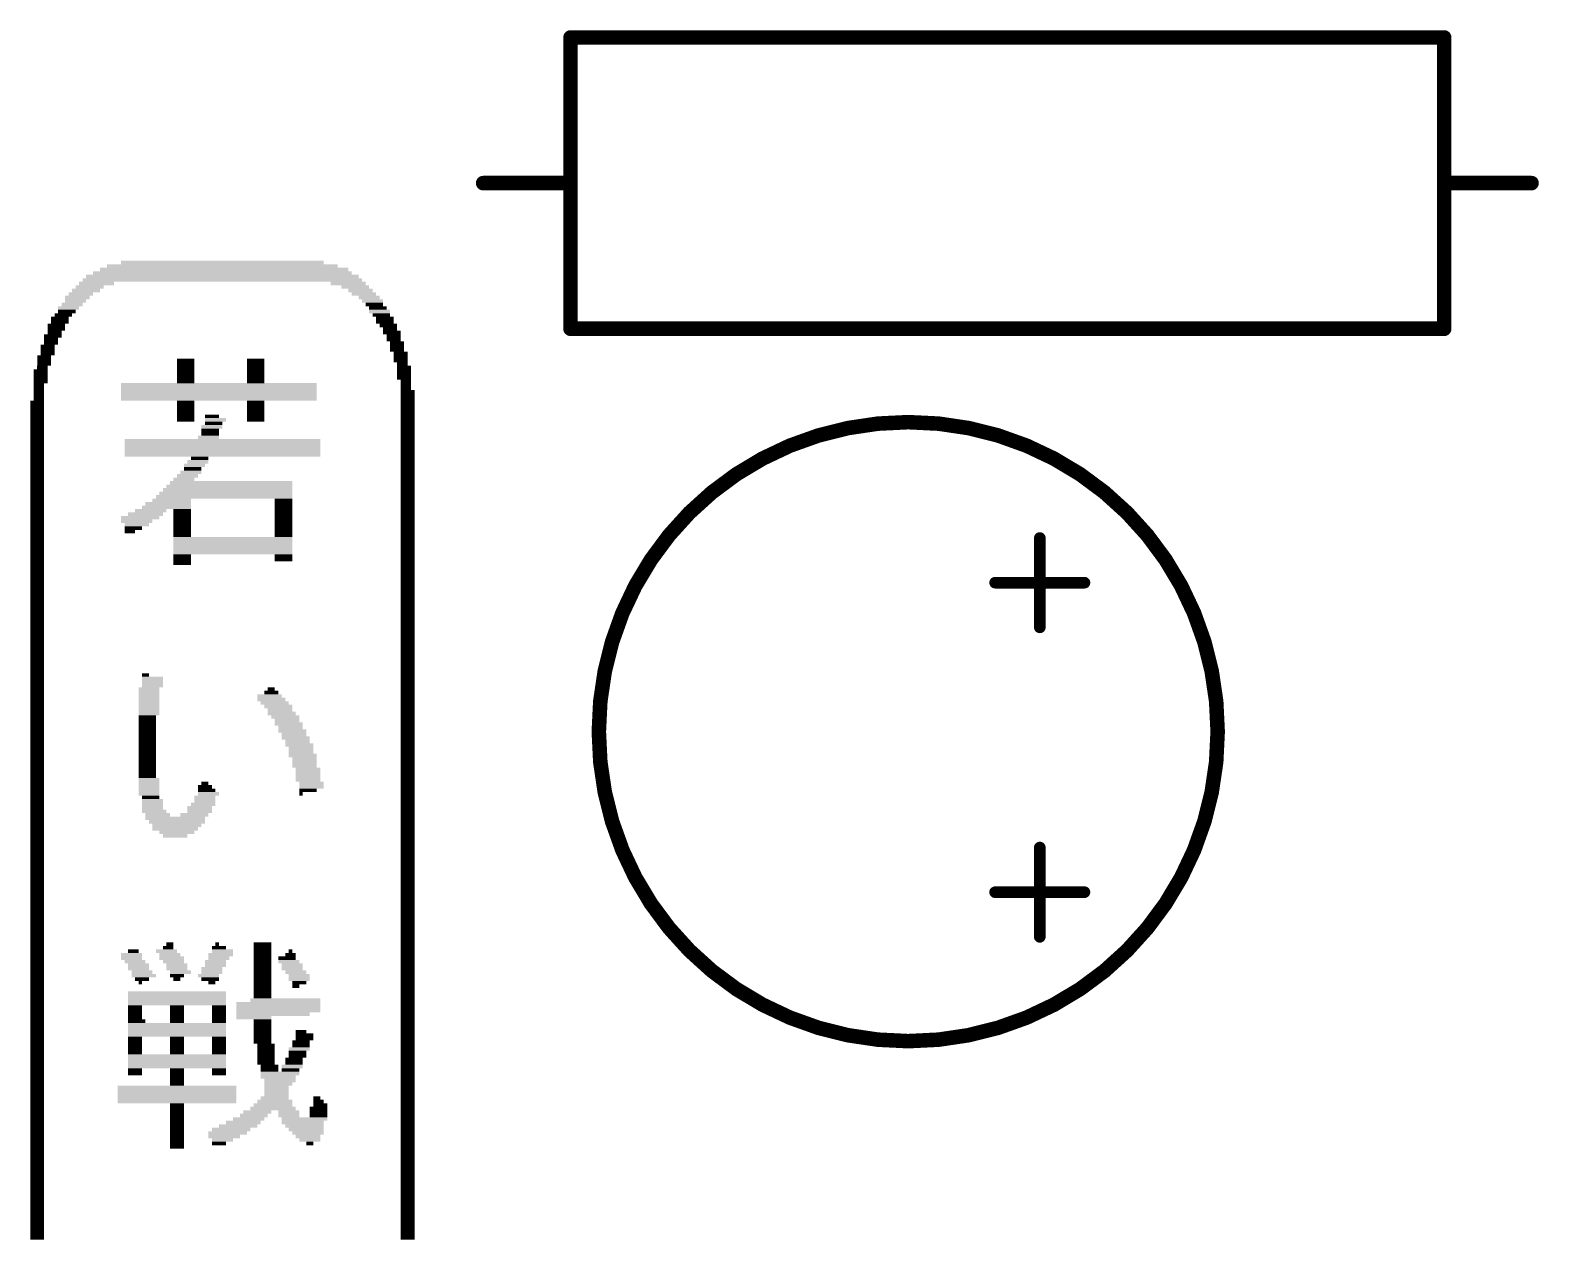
# Model space of a CAD drawing. Extents: x -12 to 55, y -5 to 108.
# Drawn here: x 6.76 to 19.92, y 44.36 to 54.89 of the extents above; entities that cross this region are included whole.
import ezdxf

# ---------------------------------------------------------------- set-up
doc = ezdxf.new("R2010")
doc.units = 0
doc.layers.add('21', color=253, linetype='CONTINUOUS')

# ---------------------------------------------------------------- blocks, each defined once
blk = doc.blocks.new('RECT')
blk.add_solid([(-0.5, -0.5), (0.5, -0.5), (-0.5, 0.5), (0.5, 0.5)])

msp = doc.modelspace()

# ---------------------------------------------------------------- linework, layer by layer
at = {"layer": '21'}
for points, const_width in [([(19.095, 54.8219), (11.475, 54.8219)], 0.127), ([(11.475, 54.8219), (11.475, 52.2819)], 0.127), ([(19.095, 52.2819), (19.095, 54.8219)], 0.127), ([(11.475, 53.5519), (10.713, 53.5519)], 0.127), ([(19.095, 53.5519), (19.857, 53.5519)], 0.127), ([(11.475, 52.2819), (19.095, 52.2819)], 0.127), ([(15.568, 49.6783), (15.568, 50.4572)], 0.1016), ([(15.1785, 50.0677), (15.9574, 50.0677)], 0.1016), ([(15.5679, 46.9795), (15.5679, 47.7584)], 0.1016), ([(15.1784, 47.3689), (15.9573, 47.3689)], 0.1016)]:
    msp.add_lwpolyline(points, dxfattribs=dict(at, const_width=const_width))
for points, const_width in [([(11.475, 54.8536, 1), (11.475, 54.7901)], 0.0635), ([(11.5068, 54.8219, 1), (11.4433, 54.8219)], 0.0635), ([(19.1268, 54.8219, 1), (19.0633, 54.8219)], 0.0635), ([(19.095, 54.7901, 1), (19.095, 54.8536)], 0.0635), ([(10.713, 53.5836, 1), (10.713, 53.5201)], 0.0635), ([(11.475, 53.5201, 1), (11.475, 53.5836)], 0.0635), ([(19.095, 53.5836, 1), (19.095, 53.5201)], 0.0635), ([(19.857, 53.5201, 1), (19.857, 53.5836)], 0.0635), ([(11.475, 52.3136, 1), (11.475, 52.2501)], 0.0635), ([(11.4433, 52.2819, 1), (11.5068, 52.2819)], 0.0635), ([(19.0633, 52.2819, 1), (19.1268, 52.2819)], 0.0635), ([(19.095, 52.2501, 1), (19.095, 52.3136)], 0.0635), ([(14.4206, 46.07, 1), (14.4206, 51.4676, 1), (14.4206, 46.07)], 0.127), ([(15.5934, 50.4572, 1), (15.5426, 50.4572)], 0.0508), ([(15.1785, 50.0931, 1), (15.1785, 50.0423)], 0.0508), ([(15.9574, 50.0423, 1), (15.9574, 50.0931)], 0.0508), ([(15.5426, 49.6783, 1), (15.5934, 49.6783)], 0.0508), ([(15.5933, 47.7584, 1), (15.5425, 47.7584)], 0.0508), ([(15.1784, 47.3943, 1), (15.1784, 47.3435)], 0.0508), ([(15.9573, 47.3435, 1), (15.9573, 47.3943)], 0.0508), ([(15.5425, 46.9795, 1), (15.5933, 46.9795)], 0.0508)]:
    msp.add_lwpolyline(points, format="xyb", dxfattribs=dict(at, const_width=const_width))

# ---------------------------------------------------------------- block references
at = {"layer": '21', "yscale": 0.0305}
for p, xscale in [((8.4384, 52.7676), 2.2555), ((8.4537, 52.7981), 2.1641), ((8.4384, 52.8286), 2.0117), ((8.4384, 52.8591), 1.7678), ((7.2802, 52.6457), 0.2438), ((7.3412, 52.6762), 0.3048), ((8.4384, 52.7067), 2.4384), ((8.4384, 52.7371), 2.3774), ((9.5357, 52.6762), 0.3048), ((9.5967, 52.6457), 0.2438), ((7.1278, 52.4933), 0.1829), ((7.1735, 52.5543), 0.2134), ((7.1583, 52.5238), 0.1829), ((7.204, 52.5847), 0.2134), ((7.2497, 52.6152), 0.2438), ((9.6424, 52.6152), 0.2134), ((9.6729, 52.5847), 0.2134), ((9.7186, 52.5543), 0.1829), ((9.7491, 52.5238), 0.1829), ((9.7643, 52.4933), 0.1524), ((7.0211, 52.3714), 0.1524), ((7.0516, 52.4019), 0.1524), ((7.0973, 52.4628), 0.1829), ((7.0821, 52.4323), 0.1524), ((9.7948, 52.4628), 0.1524), ((9.8101, 52.4323), 0.1829), ((9.8253, 52.4019), 0.1524), ((9.8558, 52.3714), 0.1524), ((6.9754, 52.2495), 0.1219), ((6.9907, 52.3104), 0.1524), ((6.9907, 52.2799), 0.1524), ((7.0211, 52.3409), 0.1524), ((9.8558, 52.3409), 0.1524), ((9.8863, 52.3104), 0.1524), ((9.9167, 52.2495), 0.1524), ((9.9015, 52.2799), 0.1219), ((6.9145, 52.1275), 0.1219), ((6.9145, 52.0971), 0.1219), ((6.9449, 52.1885), 0.1219), ((6.9449, 52.158), 0.1219), ((6.9602, 52.219), 0.1524), ((9.932, 52.219), 0.1219), ((9.932, 52.1885), 0.1219), ((9.9625, 52.158), 0.1219), ((9.9625, 52.1275), 0.1219), ((9.9625, 52.0971), 0.1219), ((6.884, 52.0361), 0.1219), ((6.884, 52.0056), 0.1219), ((6.884, 51.9751), 0.1219), ((6.9145, 52.0666), 0.1219), ((8.1184, 52.0056), 0.1524), ((8.1184, 51.9751), 0.1524), ((8.728, 52.0056), 0.1524), ((8.728, 51.9751), 0.1524), ((9.9929, 52.0666), 0.1219), ((9.9929, 52.0361), 0.1219), ((9.9929, 52.0056), 0.1219), ((10.0082, 51.9751), 0.0914), ((6.8535, 51.9142), 0.1219), ((6.8535, 51.8837), 0.1219), ((6.8535, 51.8532), 0.1219), ((6.8687, 51.9447), 0.0914), ((8.1184, 51.9447), 0.1524), ((8.1184, 51.9142), 0.1524), ((8.1184, 51.8837), 0.1524), ((8.1184, 51.8532), 0.1524), ((8.728, 51.9447), 0.1524), ((8.728, 51.9142), 0.1524), ((8.728, 51.8837), 0.1524), ((8.728, 51.8532), 0.1524), ((10.0234, 51.9447), 0.1219), ((10.0234, 51.9142), 0.1219), ((10.0234, 51.8837), 0.1219), ((10.0234, 51.8532), 0.1219), ((6.8535, 51.8227), 0.1219), ((6.8383, 51.7923), 0.0914), ((6.8383, 51.7618), 0.0914), ((6.8383, 51.7313), 0.0914), ((6.8383, 51.7008), 0.0914), ((8.408, 51.7923), 1.7069), ((8.408, 51.7618), 1.7069), ((8.408, 51.7313), 1.7069), ((8.408, 51.7008), 1.7069), ((8.1184, 51.8227), 0.1524), ((8.728, 51.8227), 0.1524), ((10.0387, 51.8227), 0.0914), ((10.0387, 51.7923), 0.0914), ((10.0387, 51.7618), 0.0914), ((10.0539, 51.7313), 0.1219), ((10.0539, 51.7008), 0.1219), ((6.823, 51.6399), 0.1219), ((6.823, 51.6094), 0.1219), ((6.823, 51.5789), 0.1219), ((6.8383, 51.6703), 0.0914), ((8.408, 51.6703), 1.7069), ((8.1184, 51.6399), 0.1524), ((8.1184, 51.6094), 0.1524), ((8.1184, 51.5789), 0.1524), ((8.728, 51.6399), 0.1524), ((8.728, 51.6094), 0.1524), ((8.728, 51.5789), 0.1524), ((10.0539, 51.6703), 0.1219), ((10.0539, 51.6399), 0.1219), ((10.0539, 51.6094), 0.1219), ((10.0539, 51.5789), 0.1219), ((6.823, 51.5484), 0.1219), ((6.823, 51.5179), 0.1219), ((6.823, 51.4875), 0.1219), ((6.823, 51.457), 0.1219), ((8.1184, 51.5484), 0.1524), ((8.1184, 51.5179), 0.1524), ((8.1184, 51.4875), 0.1524), ((8.347, 51.5179), 0.1219), ((8.3775, 51.4875), 0.1829), ((8.3622, 51.457), 0.1524), ((8.728, 51.5484), 0.1524), ((8.728, 51.5179), 0.1524), ((8.728, 51.4875), 0.1524), ((10.0539, 51.5484), 0.1219), ((10.0539, 51.5179), 0.1219), ((10.0539, 51.4875), 0.1219), ((10.0539, 51.457), 0.1219), ((6.823, 51.4265), 0.1219), ((6.823, 51.396), 0.1219), ((6.823, 51.3655), 0.1219), ((6.823, 51.3351), 0.1219), ((6.823, 51.3046), 0.1219), ((8.4384, 51.3046), 1.7069), ((8.3165, 51.3351), 0.1829), ((8.347, 51.4265), 0.1829), ((8.3318, 51.396), 0.1524), ((8.3318, 51.3655), 0.1524), ((10.0539, 51.4265), 0.1219), ((10.0539, 51.396), 0.1219), ((10.0539, 51.3655), 0.1219), ((10.0539, 51.3351), 0.1219), ((10.0539, 51.3046), 0.1219), ((6.823, 51.2741), 0.1219), ((6.823, 51.2436), 0.1219), ((6.823, 51.2131), 0.1219), ((6.823, 51.1827), 0.1219), ((8.4384, 51.2741), 1.7069), ((8.4384, 51.2436), 1.7069), ((8.4384, 51.2131), 1.7069), ((8.4384, 51.1827), 1.7069), ((10.0539, 51.2741), 0.1219), ((10.0539, 51.2436), 0.1219), ((10.0539, 51.2131), 0.1219), ((10.0539, 51.1827), 0.1219), ((6.823, 51.1522), 0.1219), ((6.823, 51.1217), 0.1219), ((6.823, 51.0912), 0.1219), ((6.823, 51.0607), 0.1219), ((8.1946, 51.0912), 0.1829), ((8.1794, 51.0607), 0.1524), ((8.2251, 51.1217), 0.1829), ((8.2403, 51.1522), 0.1524), ((10.0539, 51.1522), 0.1219), ((10.0539, 51.1217), 0.1219), ((10.0539, 51.0912), 0.1219), ((10.0539, 51.0607), 0.1219), ((6.823, 51.0303), 0.1219), ((6.823, 50.9998), 0.1219), ((6.823, 50.9693), 0.1219), ((6.823, 50.9388), 0.1219), ((6.823, 50.9083), 0.1219), ((8.4994, 50.9083), 1.0973), ((8.5146, 50.9388), 1.0668), ((8.1032, 50.9693), 0.1829), ((8.1337, 50.9998), 0.1829), ((8.1641, 51.0303), 0.1829), ((10.0539, 51.0303), 0.1219), ((10.0539, 50.9998), 0.1219), ((10.0539, 50.9693), 0.1219), ((10.0539, 50.9388), 0.1219), ((10.0539, 50.9083), 0.1219), ((6.823, 50.8779), 0.1219), ((6.823, 50.8474), 0.1219), ((6.823, 50.8169), 0.1219), ((6.823, 50.7864), 0.1219), ((7.9965, 50.7864), 0.3353), ((8.4537, 50.8169), 1.1887), ((8.4689, 50.8474), 1.1582), ((8.4842, 50.8779), 1.1278), ((8.9718, 50.7864), 0.1524), ((10.0539, 50.8779), 0.1219), ((10.0539, 50.8474), 0.1219), ((10.0539, 50.8169), 0.1219), ((10.0539, 50.7864), 0.1219), ((6.823, 50.7559), 0.1219), ((6.823, 50.7255), 0.1219), ((6.823, 50.695), 0.1219), ((6.823, 50.6645), 0.1219), ((7.7679, 50.6645), 0.3048), ((7.8136, 50.695), 0.2743), ((7.9508, 50.7255), 0.4267), ((7.966, 50.7559), 0.3962), ((8.0879, 50.695), 0.1524), ((8.0879, 50.6645), 0.1524), ((8.9718, 50.7559), 0.1524), ((8.9718, 50.7255), 0.1524), ((8.9718, 50.695), 0.1524), ((8.9718, 50.6645), 0.1524), ((10.0539, 50.7559), 0.1219), ((10.0539, 50.7255), 0.1219), ((10.0539, 50.695), 0.1219), ((10.0539, 50.6645), 0.1219), ((6.823, 50.634), 0.1219), ((6.823, 50.6035), 0.1219), ((6.823, 50.5731), 0.1219), ((6.823, 50.5426), 0.1219), ((7.7222, 50.634), 0.3353), ((7.6917, 50.6035), 0.2743), ((7.6917, 50.5731), 0.2134), ((7.6612, 50.5426), 0.1524), ((8.0879, 50.634), 0.1524), ((8.0879, 50.6035), 0.1524), ((8.0879, 50.5731), 0.1524), ((8.0879, 50.5426), 0.1524), ((8.9718, 50.634), 0.1524), ((8.9718, 50.6035), 0.1524), ((8.9718, 50.5731), 0.1524), ((8.9718, 50.5426), 0.1524), ((10.0539, 50.634), 0.1219), ((10.0539, 50.6035), 0.1219), ((10.0539, 50.5731), 0.1219), ((10.0539, 50.5426), 0.1219), ((6.823, 50.5121), 0.1219), ((6.823, 50.4816), 0.1219), ((6.823, 50.4511), 0.1219), ((6.823, 50.4207), 0.1219), ((6.823, 50.3902), 0.1219), ((7.6307, 50.5121), 0.0914), ((8.0879, 50.5121), 0.1524), ((8.0879, 50.4816), 0.1524), ((8.5299, 50.4511), 1.0363), ((8.5299, 50.4207), 1.0363), ((8.5299, 50.3902), 1.0363), ((8.9718, 50.5121), 0.1524), ((8.9718, 50.4816), 0.1524), ((10.0539, 50.5121), 0.1219), ((10.0539, 50.4816), 0.1219), ((10.0539, 50.4511), 0.1219), ((10.0539, 50.4207), 0.1219), ((10.0539, 50.3902), 0.1219), ((6.823, 50.3597), 0.1219), ((6.823, 50.3292), 0.1219), ((6.823, 50.2987), 0.1219), ((6.823, 50.2683), 0.1219), ((8.5299, 50.3597), 1.0363), ((8.5299, 50.3292), 1.0363), ((8.0879, 50.2987), 0.1524), ((8.0879, 50.2683), 0.1524), ((8.9718, 50.2987), 0.1524), ((8.9718, 50.2683), 0.1524), ((10.0539, 50.3597), 0.1219), ((10.0539, 50.3292), 0.1219), ((10.0539, 50.2987), 0.1219), ((10.0539, 50.2683), 0.1219), ((6.823, 50.2378), 0.1219), ((6.823, 50.2073), 0.1219), ((6.823, 50.1768), 0.1219), ((6.823, 50.1463), 0.1219), ((8.0879, 50.2378), 0.1524), ((10.0539, 50.2378), 0.1219), ((10.0539, 50.2073), 0.1219), ((10.0539, 50.1768), 0.1219), ((10.0539, 50.1463), 0.1219), ((6.823, 50.1159), 0.1219), ((6.823, 50.0854), 0.1219), ((6.823, 50.0549), 0.1219), ((6.823, 50.0244), 0.1219), ((6.823, 49.9939), 0.1219), ((10.0539, 50.1159), 0.1219), ((10.0539, 50.0854), 0.1219), ((10.0539, 50.0549), 0.1219), ((10.0539, 50.0244), 0.1219), ((10.0539, 49.9939), 0.1219), ((6.823, 49.9635), 0.1219), ((6.823, 49.933), 0.1219), ((6.823, 49.9025), 0.1219), ((6.823, 49.872), 0.1219), ((10.0539, 49.9635), 0.1219), ((10.0539, 49.933), 0.1219), ((10.0539, 49.9025), 0.1219), ((10.0539, 49.872), 0.1219), ((6.823, 49.8415), 0.1219), ((6.823, 49.8111), 0.1219), ((6.823, 49.7806), 0.1219), ((6.823, 49.7501), 0.1219), ((10.0539, 49.8415), 0.1219), ((10.0539, 49.8111), 0.1219), ((10.0539, 49.7806), 0.1219), ((10.0539, 49.7501), 0.1219), ((6.823, 49.7196), 0.1219), ((6.823, 49.6891), 0.1219), ((6.823, 49.6587), 0.1219), ((6.823, 49.6282), 0.1219), ((6.823, 49.5977), 0.1219), ((10.0539, 49.7196), 0.1219), ((10.0539, 49.6891), 0.1219), ((10.0539, 49.6587), 0.1219), ((10.0539, 49.6282), 0.1219), ((10.0539, 49.5977), 0.1219), ((6.823, 49.5672), 0.1219), ((6.823, 49.5367), 0.1219), ((6.823, 49.5063), 0.1219), ((6.823, 49.4758), 0.1219), ((10.0539, 49.5672), 0.1219), ((10.0539, 49.5367), 0.1219), ((10.0539, 49.5063), 0.1219), ((10.0539, 49.4758), 0.1219), ((6.823, 49.4453), 0.1219), ((6.823, 49.4148), 0.1219), ((6.823, 49.3843), 0.1219), ((6.823, 49.3539), 0.1219), ((10.0539, 49.4453), 0.1219), ((10.0539, 49.4148), 0.1219), ((10.0539, 49.3843), 0.1219), ((10.0539, 49.3539), 0.1219), ((6.823, 49.3234), 0.1219), ((6.823, 49.2929), 0.1219), ((6.823, 49.2624), 0.1219), ((6.823, 49.2319), 0.1219), ((6.823, 49.2015), 0.1219), ((7.7679, 49.2624), 0.061), ((7.8289, 49.2319), 0.1829), ((7.8289, 49.2015), 0.1829), ((10.0539, 49.3234), 0.1219), ((10.0539, 49.2929), 0.1219), ((10.0539, 49.2624), 0.1219), ((10.0539, 49.2319), 0.1219), ((10.0539, 49.2015), 0.1219), ((6.823, 49.171), 0.1219), ((6.823, 49.1405), 0.1219), ((6.823, 49.11), 0.1219), ((6.823, 49.0795), 0.1219), ((7.7984, 49.1405), 0.1829), ((7.7984, 49.11), 0.1829), ((7.7984, 49.0795), 0.1829), ((7.8289, 49.171), 0.1829), ((8.8499, 49.0795), 0.2134), ((8.8652, 49.11), 0.1219), ((8.8652, 49.1405), 0.061), ((10.0539, 49.171), 0.1219), ((10.0539, 49.1405), 0.1219), ((10.0539, 49.11), 0.1219), ((10.0539, 49.0795), 0.1219), ((6.823, 49.0491), 0.1219), ((6.823, 49.0186), 0.1219), ((6.823, 48.9881), 0.1219), ((6.823, 48.9576), 0.1219), ((7.7984, 49.0491), 0.1829), ((7.7984, 49.0186), 0.1829), ((7.7984, 48.9881), 0.1829), ((7.7984, 48.9576), 0.1829), ((8.8652, 49.0491), 0.2438), ((8.8956, 49.0186), 0.2438), ((8.9261, 48.9881), 0.2438), ((8.9414, 48.9576), 0.2134), ((10.0539, 49.0491), 0.1219), ((10.0539, 49.0186), 0.1219), ((10.0539, 48.9881), 0.1219), ((10.0539, 48.9576), 0.1219), ((6.823, 48.9271), 0.1219), ((6.823, 48.8967), 0.1219), ((6.823, 48.8662), 0.1219), ((6.823, 48.8357), 0.1219), ((6.823, 48.8052), 0.1219), ((7.7984, 48.9271), 0.1829), ((7.7831, 48.8967), 0.1524), ((7.7831, 48.8662), 0.1524), ((7.7831, 48.8357), 0.1524), ((7.7831, 48.8052), 0.1524), ((8.9566, 48.9271), 0.2438), ((8.9871, 48.8967), 0.2438), ((9.0023, 48.8662), 0.2134), ((9.0176, 48.8357), 0.2438), ((9.0328, 48.8052), 0.2134), ((10.0539, 48.9271), 0.1219), ((10.0539, 48.8967), 0.1219), ((10.0539, 48.8662), 0.1219), ((10.0539, 48.8357), 0.1219), ((10.0539, 48.8052), 0.1219), ((6.823, 48.7747), 0.1219), ((6.823, 48.7443), 0.1219), ((6.823, 48.7138), 0.1219), ((6.823, 48.6833), 0.1219), ((7.7831, 48.7747), 0.1524), ((7.7831, 48.7443), 0.1524), ((7.7831, 48.7138), 0.1524), ((7.7831, 48.6833), 0.1524), ((9.048, 48.7747), 0.2438), ((9.0633, 48.7443), 0.2134), ((9.0785, 48.7138), 0.2438), ((9.0938, 48.6833), 0.2134), ((10.0539, 48.7747), 0.1219), ((10.0539, 48.7443), 0.1219), ((10.0539, 48.7138), 0.1219), ((10.0539, 48.6833), 0.1219), ((6.823, 48.6528), 0.1219), ((6.823, 48.6223), 0.1219), ((6.823, 48.5919), 0.1219), ((6.823, 48.5614), 0.1219), ((7.7831, 48.6528), 0.1524), ((7.7831, 48.6223), 0.1524), ((7.7831, 48.5919), 0.1524), ((7.7831, 48.5614), 0.1524), ((9.109, 48.6528), 0.2438), ((9.1242, 48.6223), 0.2134), ((9.1242, 48.5919), 0.2134), ((9.1395, 48.5614), 0.2438), ((10.0539, 48.6528), 0.1219), ((10.0539, 48.6223), 0.1219), ((10.0539, 48.5919), 0.1219), ((10.0539, 48.5614), 0.1219), ((6.823, 48.5309), 0.1219), ((6.823, 48.5004), 0.1219), ((6.823, 48.4699), 0.1219), ((6.823, 48.4395), 0.1219), ((6.823, 48.409), 0.1219), ((7.7831, 48.5309), 0.1524), ((7.7831, 48.5004), 0.1524), ((7.7831, 48.4699), 0.1524), ((7.7831, 48.4395), 0.1524), ((7.7831, 48.409), 0.1524), ((9.1547, 48.5309), 0.2134), ((9.1547, 48.5004), 0.2134), ((9.1547, 48.4699), 0.2134), ((9.1852, 48.4395), 0.2134), ((9.1852, 48.409), 0.2134), ((10.0539, 48.5309), 0.1219), ((10.0539, 48.5004), 0.1219), ((10.0539, 48.4699), 0.1219), ((10.0539, 48.4395), 0.1219), ((10.0539, 48.409), 0.1219), ((6.823, 48.3785), 0.1219), ((6.823, 48.348), 0.1219), ((6.823, 48.3175), 0.1219), ((6.823, 48.2871), 0.1219), ((7.7831, 48.3785), 0.1524), ((7.7984, 48.348), 0.1829), ((7.7984, 48.3175), 0.1829), ((7.7984, 48.2871), 0.1829), ((8.2861, 48.2871), 0.1219), ((8.2861, 48.3175), 0.061), ((9.1852, 48.3785), 0.2134), ((9.1852, 48.348), 0.2134), ((9.2157, 48.3175), 0.2134), ((9.2157, 48.2871), 0.2134), ((10.0539, 48.3785), 0.1219), ((10.0539, 48.348), 0.1219), ((10.0539, 48.3175), 0.1219), ((10.0539, 48.2871), 0.1219), ((6.823, 48.2566), 0.1219), ((6.823, 48.2261), 0.1219), ((6.823, 48.1956), 0.1219), ((6.823, 48.1651), 0.1219), ((7.7984, 48.2566), 0.1829), ((7.7984, 48.2261), 0.1829), ((7.8136, 48.1956), 0.1524), ((7.8289, 48.1651), 0.1829), ((8.2861, 48.1956), 0.1829), ((8.2861, 48.1651), 0.1829), ((8.3165, 48.2261), 0.1829), ((8.3013, 48.2566), 0.1524), ((9.1852, 48.2566), 0.1524), ((9.1242, 48.2261), 0.0305), ((10.0539, 48.2566), 0.1219), ((10.0539, 48.2261), 0.1219), ((10.0539, 48.1956), 0.1219), ((10.0539, 48.1651), 0.1219), ((6.823, 48.1347), 0.1219), ((6.823, 48.1042), 0.1219), ((6.823, 48.0737), 0.1219), ((6.823, 48.0432), 0.1219), ((7.8289, 48.1347), 0.1829), ((7.8289, 48.1042), 0.1829), ((7.8441, 48.0737), 0.2134), ((7.8746, 48.0432), 0.2134), ((8.1946, 48.0432), 0.2438), ((8.2403, 48.1042), 0.2134), ((8.2403, 48.0737), 0.2134), ((8.2708, 48.1347), 0.2134), ((10.0539, 48.1347), 0.1219), ((10.0539, 48.1042), 0.1219), ((10.0539, 48.0737), 0.1219), ((10.0539, 48.0432), 0.1219), ((6.823, 48.0127), 0.1219), ((6.823, 47.9823), 0.1219), ((6.823, 47.9518), 0.1219), ((6.823, 47.9213), 0.1219), ((6.823, 47.8908), 0.1219), ((8.027, 48.0127), 0.5182), ((8.0422, 47.9823), 0.4877), ((8.0422, 47.9518), 0.4267), ((8.027, 47.9213), 0.3962), ((8.0422, 47.8908), 0.3048), ((10.0539, 48.0127), 0.1219), ((10.0539, 47.9823), 0.1219), ((10.0539, 47.9518), 0.1219), ((10.0539, 47.9213), 0.1219), ((10.0539, 47.8908), 0.1219), ((6.823, 47.8603), 0.1219), ((6.823, 47.8299), 0.1219), ((6.823, 47.7994), 0.1219), ((6.823, 47.7689), 0.1219), ((8.027, 47.8603), 0.2134), ((10.0539, 47.8603), 0.1219), ((10.0539, 47.8299), 0.1219), ((10.0539, 47.7994), 0.1219), ((10.0539, 47.7689), 0.1219), ((6.823, 47.7384), 0.1219), ((6.823, 47.7079), 0.1219), ((6.823, 47.6775), 0.1219), ((6.823, 47.647), 0.1219), ((10.0539, 47.7384), 0.1219), ((10.0539, 47.7079), 0.1219), ((10.0539, 47.6775), 0.1219), ((10.0539, 47.647), 0.1219), ((6.823, 47.6165), 0.1219), ((6.823, 47.586), 0.1219), ((6.823, 47.5555), 0.1219), ((6.823, 47.5251), 0.1219), ((6.823, 47.4946), 0.1219), ((10.0539, 47.6165), 0.1219), ((10.0539, 47.586), 0.1219), ((10.0539, 47.5555), 0.1219), ((10.0539, 47.5251), 0.1219), ((10.0539, 47.4946), 0.1219), ((6.823, 47.4641), 0.1219), ((6.823, 47.4336), 0.1219), ((6.823, 47.4031), 0.1219), ((6.823, 47.3727), 0.1219), ((10.0539, 47.4641), 0.1219), ((10.0539, 47.4336), 0.1219), ((10.0539, 47.4031), 0.1219), ((10.0539, 47.3727), 0.1219), ((6.823, 47.3422), 0.1219), ((6.823, 47.3117), 0.1219), ((6.823, 47.2812), 0.1219), ((6.823, 47.2507), 0.1219), ((10.0539, 47.3422), 0.1219), ((10.0539, 47.3117), 0.1219), ((10.0539, 47.2812), 0.1219), ((10.0539, 47.2507), 0.1219), ((6.823, 47.2203), 0.1219), ((6.823, 47.1898), 0.1219), ((6.823, 47.1593), 0.1219), ((6.823, 47.1288), 0.1219), ((6.823, 47.0983), 0.1219), ((10.0539, 47.2203), 0.1219), ((10.0539, 47.1898), 0.1219), ((10.0539, 47.1593), 0.1219), ((10.0539, 47.1288), 0.1219), ((10.0539, 47.0983), 0.1219), ((6.823, 47.0678), 0.1219), ((6.823, 47.0374), 0.1219), ((6.823, 47.0069), 0.1219), ((6.823, 46.9764), 0.1219), ((10.0539, 47.0678), 0.1219), ((10.0539, 47.0374), 0.1219), ((10.0539, 47.0069), 0.1219), ((10.0539, 46.9764), 0.1219), ((6.823, 46.9459), 0.1219), ((6.823, 46.9154), 0.1219), ((6.823, 46.885), 0.1219), ((6.823, 46.8545), 0.1219), ((7.6612, 46.8545), 0.0914), ((7.9508, 46.8545), 0.1829), ((7.966, 46.885), 0.0914), ((7.9813, 46.9154), 0.061), ((8.4384, 46.8545), 0.1829), ((8.408, 46.885), 0.1219), ((8.3927, 46.9154), 0.0305), ((8.789, 46.9154), 0.1524), ((8.789, 46.885), 0.1524), ((8.789, 46.8545), 0.1524), ((9.0328, 46.8545), 0.0305), ((10.0539, 46.9459), 0.1219), ((10.0539, 46.9154), 0.1219), ((10.0539, 46.885), 0.1219), ((10.0539, 46.8545), 0.1219), ((6.823, 46.824), 0.1219), ((6.823, 46.7935), 0.1219), ((6.823, 46.763), 0.1219), ((6.823, 46.7326), 0.1219), ((6.823, 46.7021), 0.1219), ((7.646, 46.824), 0.1829), ((7.646, 46.7935), 0.1829), ((7.6764, 46.763), 0.1829), ((7.7069, 46.7326), 0.1829), ((7.7069, 46.7021), 0.1829), ((7.9965, 46.7935), 0.2134), ((7.9813, 46.824), 0.1829), ((8.0117, 46.763), 0.1829), ((8.0422, 46.7326), 0.1829), ((8.0422, 46.7021), 0.1829), ((8.347, 46.7021), 0.1829), ((8.3775, 46.763), 0.1829), ((8.3775, 46.7326), 0.1829), ((8.4232, 46.824), 0.2134), ((8.408, 46.7935), 0.1829), ((8.789, 46.824), 0.1524), ((8.789, 46.7935), 0.1524), ((8.789, 46.763), 0.1524), ((8.789, 46.7326), 0.1524), ((8.789, 46.7021), 0.1524), ((9.0023, 46.7935), 0.1524), ((9.0176, 46.763), 0.1829), ((9.048, 46.7326), 0.1829), ((9.048, 46.7021), 0.1829), ((9.0328, 46.824), 0.0914), ((10.0539, 46.824), 0.1219), ((10.0539, 46.7935), 0.1219), ((10.0539, 46.763), 0.1219), ((10.0539, 46.7326), 0.1219), ((10.0539, 46.7021), 0.1219), ((6.823, 46.6716), 0.1219), ((6.823, 46.6411), 0.1219), ((6.823, 46.6106), 0.1219), ((6.823, 46.5802), 0.1219), ((7.7374, 46.6716), 0.1829), ((7.7527, 46.6411), 0.2134), ((7.7374, 46.6106), 0.1219), ((7.7222, 46.5802), 0.0305), ((8.0727, 46.6716), 0.1829), ((8.0422, 46.6411), 0.1219), ((8.0422, 46.6106), 0.061), ((8.3165, 46.6411), 0.1829), ((8.347, 46.6716), 0.1829), ((8.3318, 46.6106), 0.1524), ((8.347, 46.5802), 0.061), ((8.789, 46.6716), 0.1524), ((8.789, 46.6411), 0.1524), ((8.789, 46.6106), 0.1524), ((8.789, 46.5802), 0.1524), ((9.0785, 46.6716), 0.1829), ((9.109, 46.6411), 0.1829), ((9.109, 46.6106), 0.1829), ((9.109, 46.5802), 0.1219), ((10.0539, 46.6716), 0.1219), ((10.0539, 46.6411), 0.1219), ((10.0539, 46.6106), 0.1219), ((10.0539, 46.5802), 0.1219), ((6.823, 46.5497), 0.1219), ((6.823, 46.5192), 0.1219), ((6.823, 46.4887), 0.1219), ((6.823, 46.4582), 0.1219), ((8.0422, 46.4887), 0.8534), ((8.0422, 46.4582), 0.8534), ((8.789, 46.5497), 0.1524), ((8.789, 46.5192), 0.1524), ((8.789, 46.4887), 0.1524), ((8.789, 46.4582), 0.1524), ((9.0785, 46.5497), 0.061), ((10.0539, 46.5497), 0.1219), ((10.0539, 46.5192), 0.1219), ((10.0539, 46.4887), 0.1219), ((10.0539, 46.4582), 0.1219), ((6.823, 46.4278), 0.1219), ((6.823, 46.3973), 0.1219), ((6.823, 46.3668), 0.1219), ((6.823, 46.3363), 0.1219), ((6.823, 46.3058), 0.1219), ((8.0422, 46.4278), 0.8534), ((8.0422, 46.3973), 0.8534), ((7.6764, 46.3668), 0.1219), ((7.6764, 46.3363), 0.1219), ((7.6764, 46.3058), 0.1219), ((8.0422, 46.3668), 0.1219), ((8.0422, 46.3363), 0.1219), ((8.0422, 46.3058), 0.1219), ((8.408, 46.3668), 0.1219), ((8.408, 46.3363), 0.1219), ((8.408, 46.3058), 0.1219), ((8.9261, 46.3973), 0.7315), ((8.9261, 46.3668), 0.7315), ((8.9261, 46.3363), 0.7315), ((8.8804, 46.3058), 0.6401), ((8.9871, 46.4278), 0.6096), ((10.0539, 46.4278), 0.1219), ((10.0539, 46.3973), 0.1219), ((10.0539, 46.3668), 0.1219), ((10.0539, 46.3363), 0.1219), ((10.0539, 46.3058), 0.1219), ((6.823, 46.2754), 0.1219), ((6.823, 46.2449), 0.1219), ((6.823, 46.2144), 0.1219), ((6.823, 46.1839), 0.1219), ((7.6764, 46.2754), 0.1219), ((7.6917, 46.2449), 0.1524), ((8.0422, 46.2144), 0.8534), ((8.0422, 46.1839), 0.8534), ((8.0422, 46.2754), 0.1219), ((8.0422, 46.2449), 0.1219), ((8.408, 46.2754), 0.1219), ((8.408, 46.2449), 0.1219), ((8.7128, 46.2754), 0.3048), ((8.789, 46.2449), 0.1524), ((8.789, 46.2144), 0.1524), ((8.789, 46.1839), 0.1524), ((10.0539, 46.2754), 0.1219), ((10.0539, 46.2449), 0.1219), ((10.0539, 46.2144), 0.1219), ((10.0539, 46.1839), 0.1219), ((6.823, 46.1534), 0.1219), ((6.823, 46.123), 0.1219), ((6.823, 46.0925), 0.1219), ((6.823, 46.062), 0.1219), ((8.0422, 46.1534), 0.8534), ((8.0422, 46.123), 0.8534), ((7.6764, 46.0925), 0.1219), ((7.6764, 46.062), 0.1219), ((8.0422, 46.0925), 0.1219), ((8.0422, 46.062), 0.1219), ((8.408, 46.0925), 0.1219), ((8.408, 46.062), 0.1219), ((8.789, 46.1534), 0.1524), ((8.789, 46.123), 0.1524), ((8.789, 46.0925), 0.1524), ((8.789, 46.062), 0.1524), ((9.1242, 46.062), 0.1524), ((9.1242, 46.1534), 0.0914), ((9.1547, 46.123), 0.1524), ((9.1547, 46.0925), 0.1524), ((10.0539, 46.1534), 0.1219), ((10.0539, 46.123), 0.1219), ((10.0539, 46.0925), 0.1219), ((10.0539, 46.062), 0.1219), ((6.823, 46.0315), 0.1219), ((6.823, 46.001), 0.1219), ((6.823, 45.9706), 0.1219), ((6.823, 45.9401), 0.1219), ((6.823, 45.9096), 0.1219), ((7.6764, 46.0315), 0.1219), ((7.6764, 46.001), 0.1219), ((7.6764, 45.9706), 0.1219), ((8.0422, 45.9401), 0.8534), ((8.0422, 45.9096), 0.8534), ((8.0422, 46.0315), 0.1219), ((8.0422, 46.001), 0.1219), ((8.0422, 45.9706), 0.1219), ((8.408, 46.0315), 0.1219), ((8.408, 46.001), 0.1219), ((8.408, 45.9706), 0.1219), ((8.8194, 46.0315), 0.1524), ((8.8194, 46.001), 0.1524), ((8.8194, 45.9706), 0.1524), ((8.8194, 45.9401), 0.1524), ((8.8194, 45.9096), 0.1524), ((9.0633, 45.9096), 0.1524), ((9.109, 46.001), 0.1829), ((9.0938, 45.9706), 0.1524), ((9.0938, 45.9401), 0.1524), ((9.1242, 46.0315), 0.1524), ((10.0539, 46.0315), 0.1219), ((10.0539, 46.001), 0.1219), ((10.0539, 45.9706), 0.1219), ((10.0539, 45.9401), 0.1219), ((10.0539, 45.9096), 0.1219), ((6.823, 45.8791), 0.1219), ((6.823, 45.8486), 0.1219), ((6.823, 45.8182), 0.1219), ((6.823, 45.7877), 0.1219), ((8.0422, 45.8791), 0.8534), ((8.0422, 45.8486), 0.8534), ((7.6764, 45.8182), 0.1219), ((7.6764, 45.7877), 0.1219), ((8.0422, 45.8182), 0.1219), ((8.0422, 45.7877), 0.1219), ((8.408, 45.8182), 0.1219), ((8.408, 45.7877), 0.1219), ((8.8194, 45.8791), 0.1524), ((8.8499, 45.8486), 0.1524), ((8.8499, 45.8182), 0.1524), ((8.9414, 45.7877), 0.3353), ((9.048, 45.8486), 0.1829), ((9.0328, 45.8182), 0.1524), ((9.0633, 45.8791), 0.1524), ((10.0539, 45.8791), 0.1219), ((10.0539, 45.8486), 0.1219), ((10.0539, 45.8182), 0.1219), ((10.0539, 45.7877), 0.1219), ((6.823, 45.7572), 0.1219), ((6.823, 45.7267), 0.1219), ((6.823, 45.6962), 0.1219), ((6.823, 45.6658), 0.1219), ((8.0422, 45.6658), 1.0363), ((8.0422, 45.7572), 0.1219), ((8.0422, 45.7267), 0.1219), ((8.0422, 45.6962), 0.1219), ((8.9261, 45.7572), 0.3048), ((8.9414, 45.7267), 0.2743), ((8.9261, 45.6962), 0.2438), ((8.9109, 45.6658), 0.2134), ((10.0539, 45.7572), 0.1219), ((10.0539, 45.7267), 0.1219), ((10.0539, 45.6962), 0.1219), ((10.0539, 45.6658), 0.1219), ((6.823, 45.6353), 0.1219), ((6.823, 45.6048), 0.1219), ((6.823, 45.5743), 0.1219), ((6.823, 45.5438), 0.1219), ((6.823, 45.5134), 0.1219), ((8.0422, 45.6353), 1.0363), ((8.0422, 45.6048), 1.0363), ((8.0422, 45.5743), 1.0363), ((8.0422, 45.5438), 1.0363), ((8.0422, 45.5134), 0.1219), ((8.8804, 45.5134), 0.3353), ((8.8956, 45.5438), 0.3048), ((8.8956, 45.5743), 0.2438), ((8.9109, 45.6353), 0.2134), ((8.9109, 45.6048), 0.2134), ((9.2614, 45.5743), 0.061), ((9.2919, 45.5134), 0.1219), ((9.2767, 45.5438), 0.0914), ((10.0539, 45.6353), 0.1219), ((10.0539, 45.6048), 0.1219), ((10.0539, 45.5743), 0.1219), ((10.0539, 45.5438), 0.1219), ((10.0539, 45.5134), 0.1219), ((6.823, 45.4829), 0.1219), ((6.823, 45.4524), 0.1219), ((6.823, 45.4219), 0.1219), ((6.823, 45.3914), 0.1219), ((8.0422, 45.4829), 0.1219), ((8.0422, 45.4524), 0.1219), ((8.0422, 45.4219), 0.1219), ((8.0422, 45.3914), 0.1219), ((8.667, 45.3914), 0.2743), ((8.7128, 45.4219), 0.2438), ((8.7432, 45.4524), 0.2438), ((8.8804, 45.4829), 0.3962), ((9.0176, 45.4524), 0.1829), ((9.0176, 45.4219), 0.1829), ((9.1547, 45.3914), 0.3962), ((9.2767, 45.4829), 0.1524), ((9.2767, 45.4524), 0.1524), ((9.2767, 45.4219), 0.1524), ((10.0539, 45.4829), 0.1219), ((10.0539, 45.4524), 0.1219), ((10.0539, 45.4219), 0.1219), ((10.0539, 45.3914), 0.1219), ((6.823, 45.361), 0.1219), ((6.823, 45.3305), 0.1219), ((6.823, 45.3), 0.1219), ((6.823, 45.2695), 0.1219), ((8.0422, 45.361), 0.1219), ((8.0422, 45.3305), 0.1219), ((8.0422, 45.3), 0.1219), ((8.0422, 45.2695), 0.1219), ((8.4842, 45.2695), 0.3353), ((8.5146, 45.3), 0.3353), ((8.5756, 45.3305), 0.3353), ((8.6213, 45.361), 0.3048), ((9.1395, 45.361), 0.3658), ((9.1547, 45.3305), 0.3353), ((9.17, 45.3), 0.3048), ((9.1852, 45.2695), 0.2743), ((10.0539, 45.361), 0.1219), ((10.0539, 45.3305), 0.1219), ((10.0539, 45.3), 0.1219), ((10.0539, 45.2695), 0.1219), ((6.823, 45.239), 0.1219), ((6.823, 45.2086), 0.1219), ((6.823, 45.1781), 0.1219), ((6.823, 45.1476), 0.1219), ((8.0422, 45.239), 0.1219), ((8.0422, 45.2086), 0.1219), ((8.0422, 45.1781), 0.1219), ((8.0422, 45.1476), 0.1219), ((8.4537, 45.239), 0.2743), ((8.4384, 45.2086), 0.1829), ((8.408, 45.1781), 0.1219), ((9.1852, 45.239), 0.2134), ((9.2005, 45.2086), 0.1829), ((9.2005, 45.1781), 0.061), ((10.0539, 45.239), 0.1219), ((10.0539, 45.2086), 0.1219), ((10.0539, 45.1781), 0.1219), ((10.0539, 45.1476), 0.1219), ((6.823, 45.1171), 0.1219), ((6.823, 45.0866), 0.1219), ((6.823, 45.0562), 0.1219), ((6.823, 45.0257), 0.1219), ((6.823, 44.9952), 0.1219), ((10.0539, 45.1171), 0.1219), ((10.0539, 45.0866), 0.1219), ((10.0539, 45.0562), 0.1219), ((10.0539, 45.0257), 0.1219), ((10.0539, 44.9952), 0.1219), ((6.823, 44.9647), 0.1219), ((6.823, 44.9342), 0.1219), ((6.823, 44.9038), 0.1219), ((6.823, 44.8733), 0.1219), ((10.0539, 44.9647), 0.1219), ((10.0539, 44.9342), 0.1219), ((10.0539, 44.9038), 0.1219), ((10.0539, 44.8733), 0.1219), ((6.823, 44.8428), 0.1219), ((6.823, 44.8123), 0.1219), ((6.823, 44.7818), 0.1219), ((6.823, 44.7514), 0.1219), ((10.0539, 44.8428), 0.1219), ((10.0539, 44.8123), 0.1219), ((10.0539, 44.7818), 0.1219), ((10.0539, 44.7514), 0.1219), ((6.823, 44.7209), 0.1219), ((6.823, 44.6904), 0.1219), ((6.823, 44.6599), 0.1219), ((6.823, 44.6295), 0.1219), ((6.823, 44.599), 0.1219), ((10.0539, 44.7209), 0.1219), ((10.0539, 44.6904), 0.1219), ((10.0539, 44.6599), 0.1219), ((10.0539, 44.6295), 0.1219), ((10.0539, 44.599), 0.1219), ((6.823, 44.5685), 0.1219), ((6.823, 44.538), 0.1219), ((6.823, 44.5075), 0.1219), ((6.823, 44.4771), 0.1219), ((10.0539, 44.5685), 0.1219), ((10.0539, 44.538), 0.1219), ((10.0539, 44.5075), 0.1219), ((10.0539, 44.4771), 0.1219), ((6.823, 44.4466), 0.1219), ((6.823, 44.4161), 0.1219), ((6.823, 44.3856), 0.1219), ((6.823, 44.3551), 0.1219), ((10.0539, 44.4466), 0.1219), ((10.0539, 44.4161), 0.1219), ((10.0539, 44.3856), 0.1219), ((10.0539, 44.3551), 0.1219)]:
    msp.add_blockref('RECT', p, dxfattribs=dict(at, xscale=xscale))

doc.saveas('drawing.dxf')
